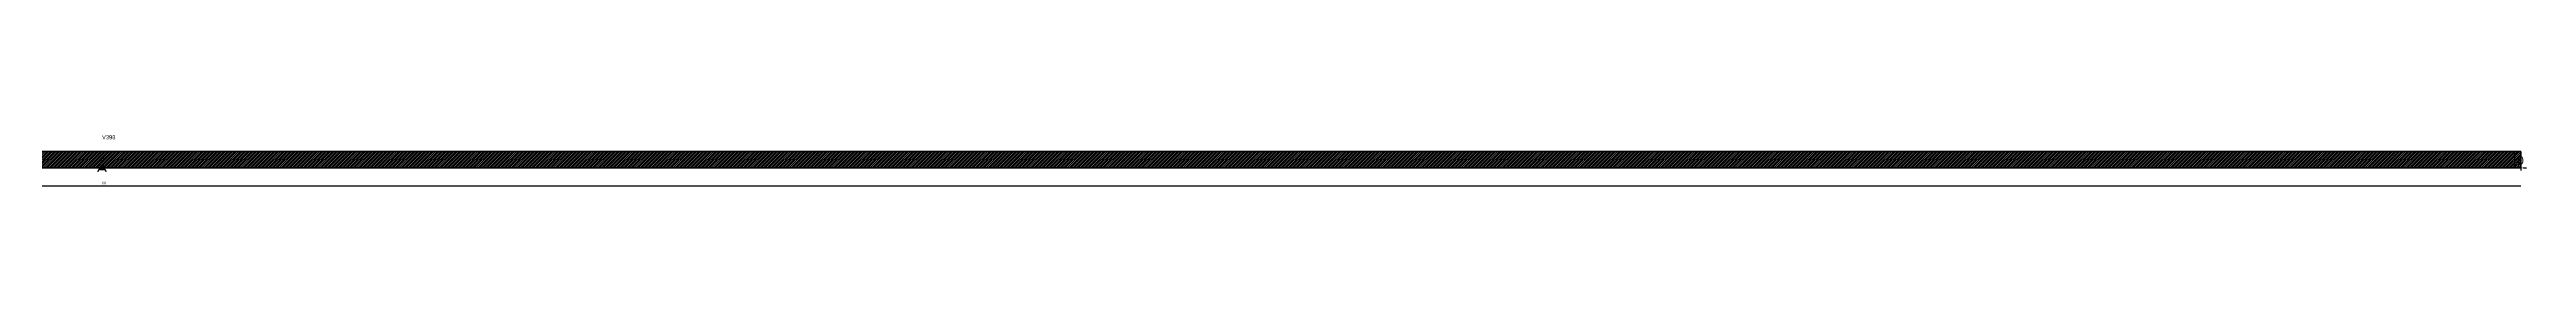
# Model space of a CAD drawing. Header units: metres. Extents: x 12796 to 18701, y 13111 to 13199.
# Drawn here: x 15681 to 18701, y 13137 to 13199 of the extents above; entities that cross this region are included whole.
import ezdxf

# ---------------------------------------------------------------- set-up
doc = ezdxf.new("R2010")
doc.units = ezdxf.units.M
for name, color, linetype in [('00 - FELIPE', 2, 'CONTINUOUS'), ('COTA', 241, 'CONTINUOUS'), ('Escoras', 2, 'CONTINUOUS'), ('Hachura', 251, 'CONTINUOUS'), ('NOMENCLATURA', 7, 'CONTINUOUS'), ('Painéis', 200, 'CONTINUOUS'), ('REAPROVEITAMENTO', 251, 'CONTINUOUS'), ('SARR_2.2x7', 40, 'CONTINUOUS')]:
    doc.layers.add(name, color=color, linetype=linetype)
doc.styles.add('STR_STANDARD', font='arial.ttf')
doc.dimstyles.new('EZ DXF', dxfattribs={"dimtxt": 10, "dimasz": 3.5, "dimexe": 3, "dimexo": 1.5, "dimgap": 1, "dimtad": 1, "dimdec": 1, "dimdsep": 46, "dimcen": 2.5, "dimazin": 3, "dimtfac": 1, "dimtmove": 0, "dimatfit": 3})

msp = doc.modelspace()

# ---------------------------------------------------------------- hatches: boundary and pattern name
at = {"layer": 'REAPROVEITAMENTO'}
h = msp.add_hatch(dxfattribs=at)
h.set_pattern_fill('ANSI31', scale=0.5)
h.paths.add_polyline_path([(12795.5914, 13158.9905), (18694.167462, 13158.9905), (18694.167462, 13178.9905), (12795.5914, 13178.9905)])
h = msp.add_hatch(dxfattribs=at)
h.set_pattern_fill('ANSI31', scale=0.5)
h.paths.add_polyline_path([(12795.5914, 13158.9905), (18694.167462, 13158.9905), (18694.167462, 13178.9905), (12795.5914, 13178.9905)])

# ---------------------------------------------------------------- linework, layer by layer
at = {"layer": '00 - FELIPE'}
msp.add_line((12795.5914, 13136.9905), (18694.167462, 13136.9905), dxfattribs=at)
msp.add_line((12795.5914, 13136.9905), (18694.167462, 13136.9905), dxfattribs=at)
at = {"layer": 'Escoras'}
msp.add_circle((15744.879431, 13168.9905), 2, dxfattribs=at)
msp.add_circle((15744.879431, 13168.9905), 2, dxfattribs=at)
at = {"layer": 'Hachura'}
msp.add_solid([(15741.879431, 13161.9905), (15747.879431, 13161.9905), (15741.879431, 13155.9905), (15747.879431, 13155.9905)], dxfattribs=at)
msp.add_solid([(15741.879431, 13161.9905), (15747.879431, 13161.9905), (15741.879431, 13155.9905), (15747.879431, 13155.9905)], dxfattribs=at)
at = {"layer": 'Painéis'}
for points in [[(12795.5914, 13178.9905), (18694.167462, 13178.9905)], [(12795.5914, 13178.9905), (18694.167462, 13178.9905)], [(18694.167462, 13158.9905), (18694.167462, 13178.9905)], [(18694.167462, 13158.9905), (18694.167462, 13178.9905)], [(12795.5914, 13158.9905), (18694.167462, 13158.9905)], [(12795.5914, 13158.9905), (18694.167462, 13158.9905)]]:
    msp.add_lwpolyline(points, close=True, dxfattribs=at)
msp.add_arc((15744.879431, 13153.9905), 5, 0, 180, dxfattribs=at)
msp.add_arc((15744.879431, 13153.9905), 5, 0, 180, dxfattribs=at)
at = {"layer": 'SARR_2.2x7'}
msp.add_line((18687.167462, 13158.9905), (18687.167462, 13178.9905), dxfattribs=at)
msp.add_line((18687.167462, 13158.9905), (18687.167462, 13178.9905), dxfattribs=at)

# ---------------------------------------------------------------- texts
at = {"layer": '00 - FELIPE'}
msp.add_text('00', height=3, dxfattribs=at).set_placement((15744.879431, 13138.9905))
msp.add_text('00', height=3, dxfattribs=at).set_placement((15744.879431, 13138.9905))
at = {"layer": 'NOMENCLATURA', "style": 'STR_STANDARD'}
msp.add_text('V398', height=5, dxfattribs=at).set_placement((15744.879431, 13193.9905))
msp.add_text('V398', height=5, dxfattribs=at).set_placement((15744.879431, 13193.9905))

# ---------------------------------------------------------------- dimensions: what is measured, and where the dimension line sits
at = {"layer": 'COTA'}
msp.add_linear_dim(base=(18694.167462, 13158.9905), p1=(18694.167462, 13158.9905), p2=(18694.167462, 13178.9905), dimstyle='EZ DXF', dxfattribs=at).render()
msp.add_linear_dim(base=(18694.167462, 13158.9905), p1=(18694.167462, 13158.9905), p2=(18694.167462, 13178.9905), dimstyle='EZ DXF', dxfattribs=at).render()

doc.saveas('drawing.dxf')
